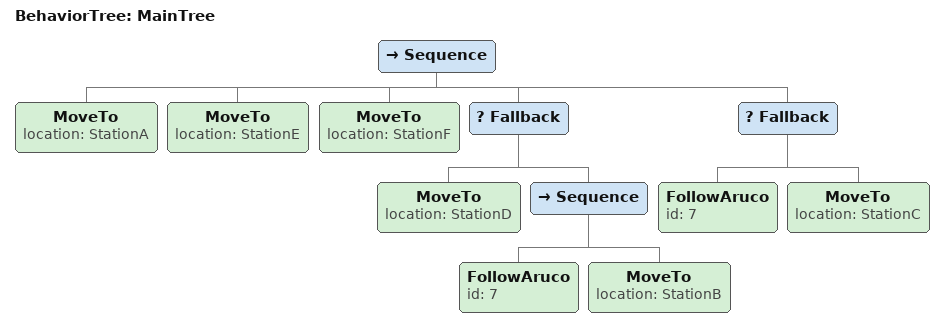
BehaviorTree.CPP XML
<root main_tree_to_execute = "MainTree">
    <BehaviorTree ID="MainTree">
        <Sequence>
            <MoveTo location="StationA"/>
            <MoveTo location="StationE"/>
            <MoveTo location="StationF"/>
            <Fallback>
                <MoveTo location="StationD"/>
                <Sequence>
                    <FollowAruco id="7"/>
                    <MoveTo location="StationB"/>
                </Sequence>
            </Fallback>
            <Fallback>
                <FollowAruco id="7"/>
                <MoveTo location="StationC"/>
            </Fallback>
        </Sequence>
    </BehaviorTree>
</root>
